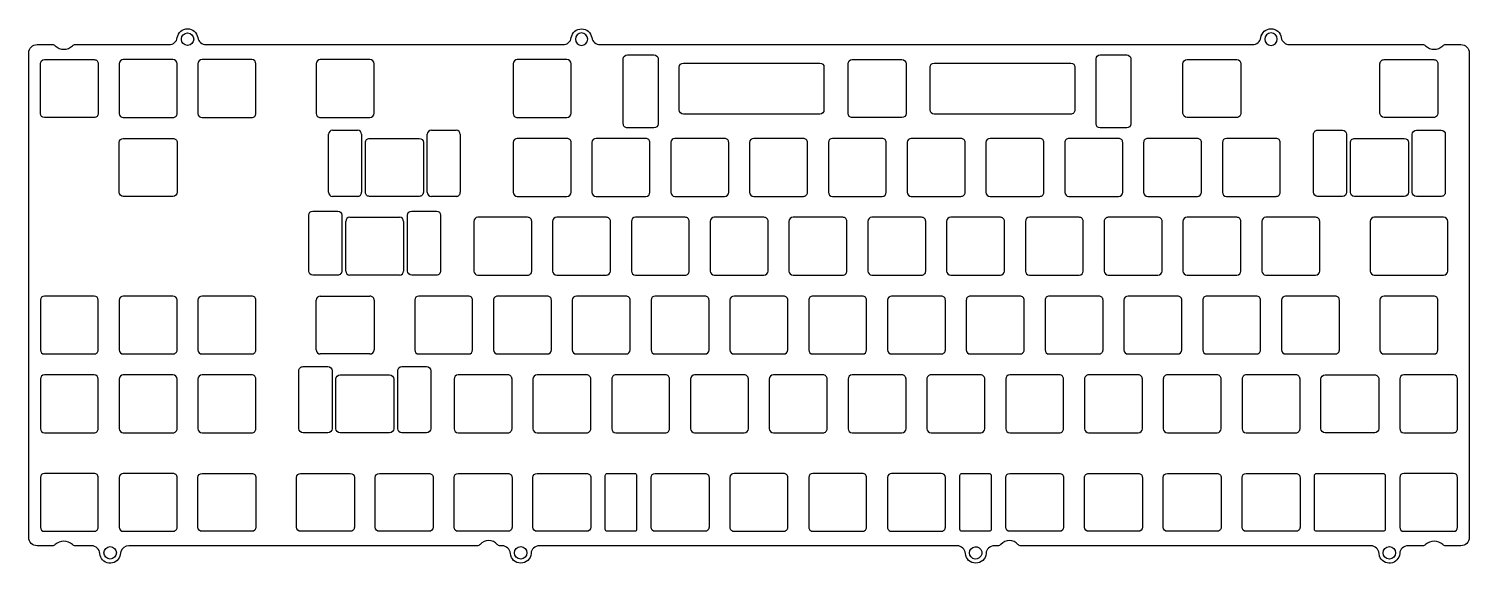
# Model space of a CAD drawing. Header units: millimetres. Extents: x -174 to 174, y -65 to 64.
import ezdxf

# ---------------------------------------------------------------- set-up
doc = ezdxf.new("R2010")
doc.units = ezdxf.units.MM
doc.layers.get('0').update_dxf_attribs({"linetype": 'CONTINUOUS'})

msp = doc.modelspace()

# ---------------------------------------------------------------- linework, layer by layer
for p, q in [((-101.675538658588, 37.9458396125577), (-101.675538658588, 38.9458640275576)), ((-100.675538658588, 39.9458640275576), (-94.67553865858902, 39.9458640275574)), ((-93.675538658589, 38.9458640275576), (-93.675538658589, 37.9536141634481)), ((-77.7995620955891, 37.94583608566731), (-77.7995620955891, 38.945864026557)), ((-76.7995620955891, 39.9458640265568), (-70.7995620955891, 39.9458640265568)), ((-69.7995620955891, 38.945864026557), (-69.7995620955891, 37.9458396125577)), ((-101.675559532691, 24.945874164217905), (-101.67555953269101, 37.9458396125577)), ((-93.675538658589, 37.9536141634481), (-93.6755085926371, 37.94586827286571)), ((-93.6755085926371, 37.94586827286571), (-93.6755233374871, 24.945866224643304)), ((-77.79957684042336, 24.9458482178421), (-77.7995620955891, 37.94583608566731)), ((-69.7996083605881, 37.9458396125577), (-69.7996083605881, 24.9458402783435)), ((-94.67552447170601, 23.94586735886284), (-100.67556066691, 23.945874164219)), ((-70.799609494807, 23.945840278344143), (-76.799577974643, 23.9458470836232)), ((-97.500047325588, 5.895870130557479), (-97.500047325588, 17.8958701307624)), ((-96.500047325588, 18.8958701305573), (-84.500059532691, 18.89587013055735)), ((-83.50005953269095, 17.8958701305573), (-83.50005953269101, 5.895870130557479)), ((-84.500059532691, 4.895870130557481), (-96.5000595326911, 4.895870119692894)), ((-104.64381563558801, -13.154148244182203), (-104.64381563558801, -1.1541298694428366)), ((-103.64380953269098, -0.1541482014424386), (-91.6438156357811, -0.1541482014424386)), ((-90.643815635588, -1.1541482014423297), (-90.643815635588, -13.1541482014421)), ((-91.6438155924471, -14.154148201442098), (-103.643815635691, -14.154148201443002))]:
    msp.add_line(p, q)
for points in [[(64.99411792527711, -60.167062599164055, 0.44529924706151663), (60.88483447328005, -60.167062599164616, -0.21921662530141217), (60.1249002656019, -60.517062599164106), (59.283679748086506, -60.51706259916348, 0.39480540595950003), (57.28812863877273, -62.383728439312314, -0.9354146339971691), (52.29925229599914, -62.3837284393133, 0.39480540595966795), (50.30370118668512, -60.517062599164106), (-50.715527748556106, -60.51706259916354, 0.39480560721607966), (-52.71107695052282, -62.383728439313245, -0.9354144551832972), (-57.699954246969185, -62.38372843931331, 0.3948057450064448), (-59.6955044026091, -60.517062599164106), (-60.12490026560211, -60.51706259916433, -0.21921662530138214), (-60.88483447328032, -60.16706259916478, 0.4452992470615677), (-64.99411792527711, -60.16706259916479, -0.21921662530132513), (-65.754052132955, -60.517062599164106), (-149.965527748557, -60.517062599164156, 0.32402560288710097), (-151.86562941023902, -61.8928741760076), (-152.08038732955035, -62.9972967452822, -0.8242773727217494), (-156.94995424696987, -62.38372843931336, 0.3948057450061497), (-158.945504402609, -60.517062599164106), (-162.852389588664, -60.5170625991645, -0.19462058113132047), (-163.54771380932814, -60.235758799347764, 0.40456493741606736), (-167.71965913331385, -60.235758799347884, -0.19462058113131842), (-168.414983353978, -60.51706259916461), (-172.118516304465, -60.517062599164326, -0.4142135623730937), (-174.11851630446503, -58.517062599164305), (-174.11851630446472, 58.632937973040306, -0.41421356237309503), (-172.118516304465, 60.63293797304), (-168.414854533012, 60.632937973040306, -0.19460895442200285), (-167.71956251758925, 60.35166532975444, 0.4045388657524529), (-163.54781042505206, 60.35166532975475, -0.19460895442183898), (-162.85251840963, 60.6329379730401), (-140.190691634438, 60.6329379730409, 0.36959409597262877), (-138.21457755828914, 62.32476081936742, -0.856136225507879), (-133.2742923679169, 62.32476081936742, 0.36959409597262866), (-131.298178291768, 60.63293797304), (-44.9393856977461, 60.6329379730409, 0.36936739822491693), (-42.96351813558427, 62.323184237314095, -0.8554451202306816), (-38.02384923017995, 62.32318423731424, 0.369367398224937), (-36.0479816680181, 60.63293797304101), (121.746921487033, 60.632937973041905, 0.3698561183233231), (123.7233188773928, 62.32658302305268, -0.8569354818377769), (128.66431235328915, 62.32658302305283, 0.36985611832332316), (130.640709743648, 60.63293797304101), (162.852518409629, 60.63293797304111, -0.19460895442204248), (163.5478104250522, 60.35166532975499, 0.4045388657525378), (167.71956251758982, 60.351665329755015, -0.1946089544220313), (168.414854533013, 60.63293797304111), (172.093690467385, 60.63293797304134, -0.41421356237309503), (174.09369046738502, 58.63293797304131), (174.0936904673868, -58.5170625991633, -0.41421356237309503), (172.093690467386, -60.517062599164106), (168.41498335397694, -60.5170625991635, -0.1946205811312835), (167.71965913331292, -60.235758799346854, 0.4045649374158087), (163.54771380932948, -60.23575879934729, -0.19462058113129074), (162.852389588665, -60.517062599164106), (159.28367974808702, -60.51706259916351, 0.3948054059595906), (157.288128638773, -62.38372843931238, -0.8242779154818285), (152.418562675027, -62.997296745281304), (152.29925229599934, -62.38372843931228, 0.3948054059595802), (150.303701186685, -60.517062599164106), (65.7540521329557, -60.51706259916407, -0.21921662530160102)], [(-137.243809532563, 61.8962277107422), (-137.24380953256298, 61.98285104381131, -69.25096191040583)], [(-38.99386121957771, 61.959069731479836, 129.98813425397265), (-38.99386121957769, 61.91291440383364)], [(127.69363878042327, 61.966671345520936, 130.24582617644552), (127.69363878042329, 61.9206073256111)], [(-158.318809532588, 42.9958701305571), (-170.31880953269103, 42.99587013055679, -0.41421356234292905), (-171.31880953258803, 43.9958701305568), (-171.318809532588, 55.99587013076281, -0.4142135623130492), (-170.31880953258803, 56.9958701305578), (-158.318809532588, 56.9958701305578, -0.41421356237309503), (-157.31880953258803, 55.995870130557805), (-157.31880953258832, 43.9958701305568, -0.41421356237309503)], [(-152.268809532588, 43.9958701305568, 0.41421356234292384), (-151.26880953269102, 42.99587013055681), (-139.268809532588, 42.99587013055681, 0.41421356237309503), (-138.26880953258802, 43.9958701305568), (-138.26880953258802, 55.995870130557805, 0.41421356237309503), (-139.268809532588, 56.995870130557606), (-151.268809532588, 56.9958701305578, 0.4142135623130492), (-152.268809532588, 55.99587013076281)], [(-133.218809532588, 43.9958701305568, 0.41421356234292905), (-132.218809532691, 42.99587013055681), (-120.21880953258801, 42.99587013055681, 0.41421356237309503), (-119.218809532588, 43.9958701305568), (-119.21880953258801, 55.995870130557805, 0.41421356237309503), (-120.21880953258801, 56.995870130557606), (-132.218809532588, 56.9958701305578, 0.4142135623130492), (-133.218809532588, 55.99587013076281)], [(-104.643809532691, 43.9958701305568, 0.35799089818974356), (-103.83825582663405, 43.014956964791445), (-91.6438760528611, 43.014967315557094, 0.4142134379734449), (-90.64387647758912, 44.014967315557), (-90.64387647758824, 56.0074410126595, 0.41082850048450176), (-91.6438095326911, 56.995870130557606), (-103.643809532691, 56.9958701305568, 0.41421356237309503), (-104.643809532691, 55.99587013055681)], [(-57.01880953269098, 43.9958701305568, 0.357990898189719), (-56.21325582663414, 43.014956964791494), (-44.0188760528611, 43.014967315557094, 0.4142134379734709), (-43.018876477588, 44.014967315557), (-43.01887647758821, 56.0074410126525, 0.4108285004865468), (-44.0188095326911, 56.995870130557606), (-56.01880953269101, 56.9958701305568, 0.41421356237309503), (-57.018809532691, 55.99587013055681)], [(-22.006324791413, 57.16285792346831), (-22.006324791413007, 41.495857923467405, -0.41421356237309503), (-23.006324791413, 40.495857923467405), (-29.406324791413, 40.4958579234674, -0.41421356237309503), (-30.406324791413, 41.495857923467405), (-30.406324791412995, 57.16285792346831, -0.41421356237309503), (-29.406324791413, 58.16285792346831), (-23.006324791413, 58.16285792346831, -0.41421356237309503)], [(-16.881309532691, 44.82920346389071), (-16.881309532691, 55.16253679722411, -0.41421356237309503), (-15.881309532691002, 56.16253679722411), (17.1186904673089, 56.16253679722411, -0.41421356237309503), (18.118690467308905, 55.16253679722411), (18.1186904673089, 44.82920346389071, -0.41421356237309503), (17.1186904673089, 43.82920346389071), (-15.881309532691002, 43.82920346389071, -0.41421356237309503)], [(36.9436904673091, 42.9958701305571), (24.9436904673089, 42.995870130556796, -0.41421356237309503), (23.9436904673089, 43.9958701305568), (23.943690467308905, 55.99587013055681, -0.41421356237309503), (24.9436904673089, 56.9958701305568), (36.9436904673091, 56.9958701305568, -0.41421356237309503), (37.9436904673091, 55.99587013055681), (37.9436904673088, 43.9958701305568, -0.41421356237309503)], [(78.7686904673089, 55.16253679722411), (78.7686904673089, 44.82920346389071, -0.41421356237309503), (77.76869046730891, 43.82920346389071), (44.7686904673089, 43.82920346389071, -0.41421356237309503), (43.7686904673089, 44.82920346389071), (43.7686904673089, 55.16253679722411, -0.41421356237309503), (44.7686904673089, 56.16253679722411), (77.76869046730891, 56.16253679722411, -0.41421356237309503)], [(92.2936752085871, 57.16285792346831), (92.2936752085871, 41.495857923467405, -0.41421356237309503), (91.2936752085871, 40.495857923467405), (84.893675208587, 40.495857923467405, -0.41421356237309503), (83.893675208587, 41.495857923467405), (83.893675208587, 57.16285792346831, -0.41421356237309503), (84.893675208587, 58.16285792346831), (91.2936752085871, 58.16285792346831, -0.41421356237309503)], [(104.906190467309, 44.0033964334171), (104.90619046730902, 55.99587013055681, -0.41421356237309503), (105.906190467309, 56.99587013055678), (117.90619046730902, 56.9958701305568, -0.41421356237309503), (118.90619046730902, 55.99587013055681), (118.90619046730905, 43.9958701305568, -0.3579908983231633), (118.10063676078805, 43.01495696469944), (105.906123521237, 43.01496731555644, -0.41082850013030053)], [(152.531190467309, 44.0033964334091), (152.53119046730905, 55.99587013055681, -0.41421356237309503), (153.531190467309, 56.99587013055677), (165.531190467309, 56.995870130556824, -0.41421356237309503), (166.531190467309, 55.99587013055681), (166.53119046730905, 43.9958701305568, -0.35799089832315834), (165.72563676078803, 43.01495696469944), (153.531123521237, 43.01496731555734, -0.41082850012824973)], [(137.449453712411, 39.9458579015577), (143.449453712411, 39.9458579015579, -0.41421356237309503), (144.449453712411, 38.9458579015579), (144.449453712411, 24.945857923557604, -0.41421356237309503), (143.449453712411, 23.945857923557604), (137.449453712411, 23.945857923557607, -0.4142135623730651), (136.449453712411, 24.9458579235575), (136.4494537124112, 38.94585790155768, -0.4142135623731601)], [(161.325430274411, 39.9458579015577), (167.325430274411, 39.94585790155788, -0.41421356237309503), (168.32543027441096, 38.9458579015579), (168.32543027441102, 24.945857923557604, -0.41421356237309503), (167.325430274411, 23.945857923557604), (161.325430274411, 23.94585792355759, -0.41421356237309503), (160.32543027441096, 24.945857923557604), (160.3254302744112, 38.9458579015579, -0.41421356237309503)], [(-139.268809532588, 23.9458701305578), (-151.26880953269102, 23.945870130557605, -0.41421356234292384), (-152.268809532588, 24.9458701305576), (-152.268809532588, 36.9458701307626, -0.41421356231302314), (-151.268809532588, 37.94587013055751), (-139.268809532588, 37.9458701305575, -0.41421356237309503), (-138.26880953258802, 36.94587013055751), (-138.2688095325882, 24.9458701305576, -0.41421356237309503)], [(-91.7375345038061, 37.945864026528), (-79.73753450383012, 37.94584033236645, -0.41421331625643965), (-78.73753647834475, 36.9458391981493), (-78.73755008896174, 24.945849281709105, -0.4142135623734176), (-79.737551223181, 23.945850415928547), (-91.737551223168, 23.945864026557942, -0.4142135623730989), (-92.73755008894847, 24.9458651607762), (-92.73753647831919, 36.9458651607491, -0.4142138084898518)], [(-44.018824791411, 23.945864027066573, 0.41421356237309503), (-43.018824791410964, 24.945864027066605), (-43.01882479140929, 36.9458640051661, 0.4142135687875728), (-44.018824791410005, 37.9458640270673), (-56.018824791410005, 37.94586402706719, 0.41421356237309503), (-57.01882479141, 36.9458640270675), (-57.018824791411795, 24.9458640052103, 0.414213555971532), (-56.018824791411, 23.945864027065703)], [(-24.968806480911, 23.945864027065614, 0.41421356237309503), (-23.968806480911013, 24.9458640270656), (-23.968806480909283, 36.9458640051661, 0.41421356878728016), (-24.968806480910004, 37.9458640270663), (-36.9688064809101, 37.945864027066165, 0.41421356237309503), (-37.968806480910104, 36.9458640270665), (-37.96880648091161, 24.9458640051663, 0.41421355595893855), (-36.9688064809111, 23.945864027065703)], [(-18.918818687911, 24.9458640052103, 0.41421355597182596), (-17.918818687911, 23.9458640270656), (-5.91881868791103, 23.94586402706526, 0.41421356237309503), (-4.91881868791208, 24.9458640270646), (-4.9188186879098605, 36.9458640051651, 0.41421356878728277), (-5.91881868791003, 37.9458640270653), (-17.91881868791, 37.945864027065504, 0.41421356237309503), (-18.91881868791, 36.9458640270655)], [(13.1311996225889, 23.945864027064268, 0.41421356237309503), (14.131199622588237, 24.945864027063603), (14.131199622590412, 36.9458640051641, 0.4142135687875754), (13.131199622589902, 37.9458640270643), (1.13119962258995, 37.94586402706459, 0.41421356237309503), (0.13119962258995, 36.9458640270645), (0.1311996225890602, 24.9458640052093, 0.41421355597182585), (1.1311996225889498, 23.9458640270648)], [(19.181187415588724, 24.945864005207305, 0.4142135559715333), (20.181187415589005, 23.945864027063323), (32.1811874155891, 23.9458640270636, 0.4142135623728024), (33.18118741558911, 24.945864027062605), (33.18118741558981, 36.9458640052082, 0.4142135687743355), (32.1811874155897, 37.9458640270634), (20.18118741559, 37.9458640270635, 0.41421356237309503), (19.18118741559, 36.9458640270635)], [(38.23117520858808, 24.9458640052063, 0.4142135559715034), (39.2311752085891, 23.945864027061482), (51.23117520858911, 23.945864027063777, 0.4142135623731236), (52.2311752085879, 24.945864027062605), (52.2311752085895, 36.9458640052072, 0.41421356877436416), (51.231175208589605, 37.9458640270623), (39.2311752085897, 37.9458640270635, 0.41421356237309503), (38.23117520858871, 36.9458640270625)], [(58.281193519089705, 37.945864027062505, 0.41421356237280366), (57.2811935190887, 36.9458640270625), (57.28119351908815, 24.9458640051623, 0.4142135559588787), (58.281193519089, 23.945864027060605), (70.281193519089, 23.945864027062676, 0.41421356237315227), (71.281193519088, 24.9458640270616), (71.28119351908991, 36.9458640051611, 0.4142135687875429), (70.28119351908981, 37.9458640270613)], [(76.33118131208877, 24.9458640052043, 0.414213555971532), (77.3311813120891, 23.945864027060274), (89.33118131208911, 23.94586402706063, 0.41421356237309503), (90.3311813120891, 24.945864027060605), (90.33118131209072, 36.9458640051601, 0.4142135687875182), (89.3311813120898, 37.9458640270613), (77.3311813120897, 37.94586402706119, 0.4142135623731236), (76.33118131209, 36.9458640270615)], [(96.38119962258982, 37.94586402706058, 0.41421356237309503), (95.38119962258975, 36.9458640270605), (95.3811996225892, 24.945864005205305, 0.41421355597182596), (96.3811996225892, 23.945864027060605), (108.38119962258901, 23.945864027059866, 0.41421356237309503), (109.38119962258901, 24.9458640270596), (109.38119962259111, 36.9458640052052, 0.4142135687740702), (108.38119962259, 37.9458640270604)], [(114.4311874155885, 24.9458640051593, 0.4142135559586459), (115.431187415589, 23.945864027059113), (127.43118741558901, 23.945864027058743, 0.41421356237309503), (128.431187415589, 24.945864027058704), (128.43118741559022, 36.9458640051591, 0.41421356878728016), (127.43118741559002, 37.9458640270594), (115.43118741559, 37.94586402705918, 0.41421356237309503), (114.43118741559002, 36.9458640270595)], [(146.38742729846, 37.9458570183019), (158.387427298459, 37.94585267081243, -0.41421345626081923), (159.387426936169, 36.9458526708125), (159.387426936169, 24.945857923557604, -0.41421356237309503), (158.387426936169, 23.945857923557604), (146.38742693617, 23.945857923557607, -0.41421356237309503), (145.38742693617, 24.945857923557604), (145.38742693616985, 36.9458570183018, -0.41421366848538915)], [(-98.43805953269111, 19.3958701305565), (-98.43805953269111, 5.895870130557482, -0.41421356237309537), (-99.43805953269111, 4.895870130557481), (-105.43803560658802, 4.895870130557483, -0.41421356237309503), (-106.43803560658802, 5.89587013055748), (-106.43803560658802, 19.3958701305565, -0.4142135623730957), (-105.43803560658802, 20.3958701305565), (-99.43805953269111, 20.3958701305565, -0.41421356237309503)], [(-81.5620595326911, 20.395870130557505), (-75.56205953269111, 20.3958701305565, -0.41421356237309503), (-74.56205953269111, 19.3958701305565), (-74.56205953269111, 5.895870130557482, -0.41421356237309537), (-75.56205953269111, 4.895870130557481), (-81.5620595326911, 4.89587013055743, -0.41421356237309503), (-82.56205953269115, 5.89587013055748), (-82.5620595326921, 19.3958701305565, -0.4142135623730957)], [(-66.54381868791239, 5.89587621216725, 0.41421355595865755), (-65.5438186879121, 4.89587623406721), (-53.54381868791211, 4.895876234066779, 0.4142135623730947), (-52.5438186879121, 5.895876234066508), (-52.543818687911006, 17.895876212167, 0.41421356878728083), (-53.543818687911006, 18.8958762340673), (-65.543818687911, 18.89587623406787, 0.41421356237309503), (-66.5438186879121, 17.8958762340674)], [(-33.49380037741127, 17.895876212209, 0.4142135687749794), (-34.493800377411, 18.89587623406613), (-46.493800377411, 18.895876234066822, 0.41421356237309503), (-47.49380037741211, 17.8958762340664), (-47.4938003774124, 5.89587621220911, 0.414213555971211), (-46.4938003774121, 4.895876234065621), (-34.493800377412, 4.8958762340661135, 0.41421356237309537), (-33.493800377412, 5.895876234065511)], [(-14.443812584410491, 17.895876212165, 0.41421356878757415), (-15.443812584411, 18.895876234065913), (-27.4438125844111, 18.895876234065422, 0.41421356237309503), (-28.443812584411102, 17.8958762340654), (-28.443812584411994, 5.8958762122101, 0.41421355597179343), (-27.443812584412104, 4.895876234065621), (-15.443812584412003, 4.895876234065231, 0.41421356237309537), (-14.443812584411003, 5.895876234065511)], [(3.60617520858797, 4.8958762340647635, 0.41421356237309503), (4.606175208587718, 5.895876234064512), (4.606175208588647, 17.895876212164, 0.41421356878757365), (3.6061752085889696, 18.895876234064303), (-8.39382479141104, 18.895876234064144, 0.41421356237309437), (-9.39382479141104, 17.895876234064403), (-9.393824791412321, 5.89587621220811, 0.4142135559715034), (-8.39382479141204, 4.8958762340646205)], [(9.6561935190879, 5.895876212207111, 0.41421355597150367), (10.6561935190879, 4.895876234063511), (22.6561935190879, 4.895876234063627, 0.41421356237309503), (23.656193519087903, 5.895876234063511), (23.656193519088667, 17.895876212163, 0.41421356878757415), (22.6561935190889, 18.8958762340633), (10.656193519088902, 18.895876234064144, 0.41421356237309437), (9.65619351908895, 17.895876234064403)], [(29.706181312089, 18.895876234063692, 0.41421356237309503), (28.706181312088713, 17.8958762340634), (28.706181312088187, 5.89587621216325, 0.4142135559586573), (29.7061813120879, 4.895876234063621), (41.706181312088106, 4.895876234062771, 0.4142135623731526), (42.70618131208791, 5.895876234062511), (42.706181312088496, 17.895876212163, 0.4142135687872522), (41.7061813120889, 18.8958762340623)], [(47.75619962258844, 5.89587621216225, 0.4142135559586573), (48.756199622588206, 4.895876234062745), (60.7561996225882, 4.895876234061617, 0.41421356237309503), (61.756199622588106, 5.89587623406151), (61.756199622588674, 17.895876212162, 0.41421356878728016), (60.75619962258891, 18.8958762340613), (48.75619962258891, 18.89587623406269, 0.41421356237309503), (47.756199622588504, 17.8958762340624)], [(66.8061874155883, 5.89587621220411, 0.4142135559712107), (67.8061874155883, 4.895876234061511), (79.8061874155882, 4.89587623406024, 0.41421356237309503), (80.8061874155886, 5.89587623406052), (80.8061874155888, 17.895876212206005, 0.41421356877439275), (79.8061874155888, 18.8958762340613), (67.8061874155889, 18.8958762340614, 0.41421356237309503), (66.8061874155888, 17.8958762340614)], [(85.85617520858864, 5.89587621216026, 0.4142135559586003), (86.8561752085882, 4.895876234060764), (98.8561752085883, 4.895876234059786, 0.4142135623730947), (99.85617520858801, 5.895876234059518), (99.8561752085889, 17.89587621216, 0.4142135687875728), (98.8561752085889, 18.8958762340603), (86.856175208589, 18.895876234060133, 0.41421356237312623), (85.8561752085892, 17.8958762340604)], [(118.906178260289, 17.895876212204, 0.4142135687743934), (117.906178260289, 18.895876234059404), (105.90617826028901, 18.895876234059138, 0.41421356237309503), (104.90617826028901, 17.8958762340594), (104.90617826028802, 5.89587621216026, 0.41421355595895054), (105.90617826028802, 4.895876234059631), (117.906178260288, 4.89587623405925, 0.4142135623730947), (118.90617826028901, 5.895876234059518)], [(136.956181312088, 4.895876234058241, 0.41421356237309503), (137.9561813120883, 5.895876234058521), (137.956181312089, 17.895876212158, 0.4142135687875728), (136.956181312089, 18.8958762340583), (124.956181312089, 18.895876234059145, 0.41421356237309503), (123.956181312089, 17.8958762340594), (123.956181312088, 5.8958762122021104, 0.4142135559715008), (124.956181312088, 4.895876234058631)], [(151.149940467411, 18.8958701305573, 0.41421356231302187), (150.149940467411, 17.8958701307624), (150.149940467411, 5.89587013055748, 0.41421356234321516), (151.149940467309, 4.895870130557481), (167.912440467411, 4.895870130557481, 0.4142135623730947), (168.912440467411, 5.895870130557479), (168.912440467411, 17.8958701305573, 0.41421356237309503), (167.912440467411, 18.8958701305573)], [(-170.31880953258803, -0.15412986944284945, 0.41421356231303735), (-171.31880953258803, -1.1541298692377988), (-171.31880953258803, -13.154129869442801, 0.41421356234292905), (-170.31880953269103, -14.154129869442702), (-158.318809532588, -14.154129869442801, 0.41421356237309503), (-157.31880953258803, -13.154129869442801), (-157.31880953258803, -1.1541298694428495, 0.41421356237309503), (-158.318809532588, -0.15412986944307563)], [(-151.268809532588, -0.15412986944284945, 0.41421356231303735), (-152.268809532588, -1.1541298692377988), (-152.268809532588, -13.154129869442801, 0.41421356234292384), (-151.26880953269102, -14.154129869442702), (-139.268809532588, -14.154129869442801, 0.41421356237309503), (-138.26880953258802, -13.154129869442801), (-138.26880953258802, -1.1541298694428495, 0.41421356237309503), (-139.268809532588, -0.15412986944307563)], [(-132.218809532588, -0.15412986944284945, 0.41421356231303735), (-133.218809532588, -1.1541298692377988), (-133.218809532588, -13.154129869442801, 0.41421356234292905), (-132.218809532691, -14.154129869442702), (-120.21880953258801, -14.154129869442801, 0.41421356237309503), (-119.218809532588, -13.154129869442801), (-119.21880953258801, -1.1541298694428495, 0.41421356237309503), (-120.21880953258801, -0.15412986944307563)], [(-80.83132479141301, -13.154142098332303, 0.4142135559879345), (-79.8313247914131, -14.154142076531908), (-67.831324791413, -14.154142076532743, 0.41421356237309503), (-66.831324791413, -13.154142076533002), (-66.83132479141189, -1.1541420983874897, 0.41421356877436427), (-67.831324791412, -0.15414207653219264), (-79.8313247914121, -0.1541420765327245, 0.414213562373095), (-80.83132479141211, -1.1541420765321897)], [(-48.78130648091311, -14.154142076533223, 0.41421356237309503), (-47.78130648091289, -13.154142076533004), (-47.78130648091213, -1.1541420983333095, 0.41421356875820237), (-48.78130648091211, -0.15414207653319165), (-60.78130648091211, -0.15414207653372453, 0.4142135623730947), (-61.78130648091211, -1.154142076533189), (-61.781306480913436, -13.154142098388402, 0.41421355597179665), (-60.7813064809131, -14.154142076532901)], [(-42.73131868791262, -13.154142098388402, 0.4142135559720893), (-41.7313186879131, -14.154142076533518), (-29.7313186879131, -14.154142076533722, 0.41421356237309503), (-28.7313186879131, -13.154142076534), (-28.7313186879121, -1.1541420983894897, 0.41421356877436416), (-29.7313186879121, -0.15414207653419162), (-41.7313186879121, -0.15414207653475967, 0.41421356237280177), (-42.7313186879121, -1.154142076533189)], [(-23.6813003774131, -13.1541420983893, 0.41421355597211923), (-22.6813003774131, -14.154142076535003), (-10.681300377413102, -14.15414207653469, 0.41421356237309503), (-9.681300377413052, -13.154142076535003), (-9.68130037741207, -1.1541420983353095, 0.41421356875820237), (-10.6813003774121, -0.1541420765351906), (-22.6813003774121, -0.15414207653394962, 0.4142135623730951), (-23.6813003774121, -1.1541420765341903)], [(-4.63131258441296, -13.154142098390302, 0.4142135559721186), (-3.6313125844130703, -14.15414207653589), (8.36868741558695, -14.154142076536242, 0.41421356237309503), (9.36868741558795, -13.154142076536), (9.36868741558818, -1.1541420983914896, 0.4142135687743642), (8.36868741558795, -0.1541420765361896), (-3.63131258441207, -0.15414207653520154, 0.4142135623730949), (-4.63131258441207, -1.1541420765351895)], [(28.418675208587167, -1.1541420983934798, 0.4142135687746542), (27.4186752085879, -0.1541420765379216), (15.4186752085879, -0.15414207653521972, 0.4142135623730953), (14.4186752085869, -1.154142076536191), (14.418675208585912, -13.1541420983913, 0.41421355597182596), (15.418675208586901, -14.1541420765369), (27.418675208586905, -14.154142076536216, 0.41421356237309503), (28.4186752085869, -13.154142076537001)], [(34.468693519088006, -0.15414207653615952, 0.41421356237309503), (33.46869351908697, -1.1541420765371901), (33.46869351908653, -13.1541420983373, 0.4142135559879352), (34.4686935190874, -14.154142076537902), (46.4686935190873, -14.154142076537688, 0.4142135623731236), (47.4686935190872, -13.154142076538001), (47.46869351908718, -1.1541420983944797, 0.414213568774623), (46.468693519088006, -0.15414207653818765)], [(52.518681312087736, -13.154142098393303, 0.41421355597179665), (53.5186813120874, -14.154142076537767), (65.5186813120874, -14.154142076537699, 0.4142135623731236), (66.5186813120871, -13.154142076538001), (66.51868131208754, -1.1541420983934798, 0.41421356877433274), (65.518681312088, -0.15414207653918763), (53.518681312088, -0.15414207653795947, 0.41421356237312346), (52.51868131208781, -1.1541420765381893)], [(72.5686996225881, -0.15414207653815973, 0.4142135623731549), (71.56869962258688, -1.1541420765391908), (71.56869962258764, -13.1541420983383, 0.41421355598822784), (72.5686996225874, -14.1541420765389), (84.56869962258742, -14.154142076538697, 0.41421356237309503), (85.5686996225871, -13.154142076539), (85.56869962258762, -1.1541420983944797, 0.4142135687743613), (84.568699622588, -0.1541420765401866)], [(104.61868741558823, -1.1541420983954795, 0.4142135687743613), (103.61868741558801, -0.15414207653997955), (91.618687415588, -0.1541420765394827, 0.4142135623730952), (90.61868741558831, -1.1541420765391908), (90.6186874155874, -13.1541420983943, 0.41421355597211923), (91.6186874155874, -14.154142076539902), (103.61868741558702, -14.154142076540221, 0.41421356237309503), (104.61868741558801, -13.154142076540001)], [(110.668675208588, -0.15414207653993942, 0.41421356237309503), (109.66867520858776, -1.15414207654019), (109.66867520858725, -13.1541420983403, 0.4142135559879352), (110.668675208587, -14.154142076539902), (122.66867520858702, -14.1541420765407, 0.41421356237309503), (123.66867520858702, -13.154142076541), (123.66867520858773, -1.1541420983974795, 0.41421356877465415), (122.66867520858801, -0.1541420765411856)], [(128.71869351908734, -13.1541420983963, 0.41421355597182596), (129.71869351908703, -14.154142076540683), (141.718693519087, -14.154142076541696, 0.4142135623733864), (142.718693519087, -13.154142076542001), (142.7186935190876, -1.1541420983414195, 0.4142135687579417), (141.718693519088, -0.15414207654218465), (129.718693519088, -0.15414207654109974, 0.41421356237309476), (128.718693519088, -1.1541420765411892)], [(153.531190467411, -0.15412986944284945, 0.41421356231303735), (152.531190467411, -1.1541298692377988), (152.531190467411, -13.154129869442801, 0.4142135623432204), (153.531190467309, -14.154129869442702), (165.531190467411, -14.154129869442801, 0.41421356237309503), (166.531190467411, -13.154129869442801), (166.531190467411, -1.1541298694428495, 0.41421356237309503), (165.531190467411, -0.15412986944307563)], [(-100.81929170958801, -18.2041359734427), (-100.81929170958801, -32.2041359734423, -0.41421356237309503), (-101.81929170958801, -33.2041359734423), (-107.81929170958801, -33.20413597344229, -0.41421356237309503), (-108.819291709588, -32.2041359734423), (-108.819291709588, -18.2041359734427, -0.41421356237309503), (-107.81929170958801, -17.2041359734427), (-101.81929170958801, -17.204135973442703, -0.41421356237309503)], [(-84.9433151475891, -19.1963852695553), (-84.9433151475881, -18.2041359734427, -0.41421356237309503), (-83.9433151475881, -17.2041359734427), (-77.943315147588, -17.204135973442703, -0.41421356237309503), (-76.943315147588, -18.2041359734427), (-76.943315147588, -32.2041359734423, -0.41421356237309503), (-77.943315147588, -33.2041359734423), (-83.94334523158801, -33.20413597344229, -0.41421356237309503), (-84.943345231588, -32.2041359734423), (-84.943345231588, -19.2041359734427)], [(-170.31880953258803, -19.2041298694431, 0.4142135623127292), (-171.31880953258803, -20.204129869237), (-171.31880953258803, -32.204129869443, 0.41421356234292905), (-170.31880953269103, -33.2041298694429), (-158.318809532588, -33.204129869443, 0.41421356237309503), (-157.31880953258803, -32.204129869443), (-157.31880953258803, -20.2041298694431, 0.41421356237309503), (-158.318809532588, -19.2041298694423)], [(-151.268809532588, -19.2041298694431, 0.4142135623127292), (-152.268809532588, -20.204129869237), (-152.268809532588, -32.204129869443, 0.41421356234292384), (-151.26880953269102, -33.2041298694429), (-139.268809532588, -33.204129869443, 0.41421356237309503), (-138.26880953258802, -32.204129869443), (-138.26880953258802, -20.2041298694431, 0.41421356237309503), (-139.268809532588, -19.2041298694423)], [(-132.218809532588, -19.2041298694431, 0.4142135623127292), (-133.218809532588, -20.204129869237), (-133.218809532588, -32.204129869443, 0.41421356234292905), (-132.218809532691, -33.2041298694429), (-120.21880953258801, -33.204129869443, 0.41421356237309503), (-119.218809532588, -32.204129869443), (-119.21880953258801, -20.2041298694431, 0.41421356237309503), (-120.21880953258801, -19.2041298694423)], [(-85.8813184705881, -20.204135973442604), (-85.88131847058811, -32.2041359734423, -0.41421356237309503), (-86.88131847058811, -33.2041359734423), (-98.8813184705881, -33.20413597344229, -0.41421356237309503), (-99.8813184705881, -32.2041359734423), (-99.8813184705881, -20.204135973442604, -0.41421356237309503), (-98.8813184705881, -19.204135973442604), (-86.88131847058811, -19.20413597344259, -0.41421356237309503)], [(-57.30630037741292, -20.2041298912884, 0.4142135687743355), (-58.30630037741311, -19.204129869433007), (-70.3063003774131, -19.204129869431743, 0.41421356237309503), (-71.306300377413, -20.204129869432204), (-71.3063003774141, -32.2041298912892, 0.4142135559715619), (-70.3063003774131, -33.2041298694339), (-58.306300377414004, -33.20412986943292, 0.41421356237335777), (-57.306300377414, -32.204129869433004)], [(-51.2563125844131, -19.204129869432936, 0.41421356237309503), (-52.256312584413365, -20.2041298694332), (-52.2563125844141, -32.2041298913333, 0.41421355595864456), (-51.2563125844141, -33.2041298694339), (-39.2563125844141, -33.20412986943475, 0.4142135623733864), (-38.25631258441311, -32.204129869434), (-38.2563125844123, -20.204129891289405, 0.4142135687743355), (-39.2563125844131, -19.2041298694333)], [(-33.20632479141315, -32.2041298912912, 0.4142135559712679), (-32.2063247914131, -33.20412986943405), (-20.206324791413, -33.204129869435604, 0.41421356237309503), (-19.206324791413, -32.204129869435), (-19.20632479141228, -20.204129891334503, 0.4142135687872516), (-20.206324791413, -19.2041298694343), (-32.2063247914131, -19.204129869434173, 0.41421356237309503), (-33.2063247914131, -20.2041298694342)], [(-0.15630648091232033, -20.2041298913355, 0.4142135687875443), (-1.1563064809130608, -19.20412986943446), (-13.1563064809131, -19.204129869435448, 0.41421356237309503), (-14.156306480913102, -20.2041298694352), (-14.156306480913099, -32.2041298912912, 0.4142135559712686), (-13.156306480914102, -33.2041298694349), (-1.1563064809130603, -33.204129869435675, 0.4142135623728024), (-0.15630648091305402, -32.204129869436)], [(17.8936813120869, -33.204129869436386, 0.41421356237309503), (18.893681312086294, -32.204129869437), (18.893681312087093, -20.2041298913365, 0.41421356878757415), (17.8936813120869, -19.2041298694363), (5.893681312086921, -19.20412986943591, 0.41421356237309503), (4.89368131208692, -20.2041298694361), (4.8936813120872085, -32.2041298912912, 0.41421355597156123), (5.893681312085919, -33.2041298694359)], [(36.94369962258661, -33.204129869436755, 0.41421356237309503), (37.94369962258636, -32.204129869437), (37.94369962258721, -20.204129891292403, 0.4142135687743056), (36.943699622587104, -19.204129869437303), (24.943699622587, -19.20412986943701, 0.41421356237309503), (23.943699622587, -20.2041298694372), (23.943699622587, -32.2041298912912, 0.41421355597214593), (24.943699622587, -33.2041298694369)], [(55.9936874155866, -33.204129869438134, 0.41421356237309503), (56.99368741558673, -32.204129869438), (56.99368741558728, -20.204129891338503, 0.41421356878757415), (55.9936874155871, -19.2041298694383), (43.9936874155872, -19.204129869437757, 0.41421356237312623), (42.9936874155877, -20.2041298694372), (42.99368741558662, -32.2041298912942, 0.41421355597150467), (43.9936874155864, -33.2041298694379)], [(62.04367520858661, -32.2041298912952, 0.4142135559715619), (63.043675208586606, -33.204129869438994), (75.0436752085865, -33.204129869438745, 0.41421356237312623), (76.0436752085864, -32.204129869439), (76.04367520858769, -20.204129891338503, 0.4142135687872815), (75.0436752085871, -19.2041298694383), (63.0436752085872, -19.204129869438354, 0.41421356237309503), (62.04367520858731, -20.204129869438102)], [(95.0936935190876, -20.2041298913395, 0.41421356878722426), (94.0936935190873, -19.204129869439612), (82.0936935190872, -19.20412986943889, 0.41421356237309503), (81.093693519087, -20.2041298694391), (81.09369351908555, -32.2041298912962, 0.4142135559712705), (82.0936935190865, -33.20412986943991), (94.0936935190866, -33.2041298694397, 0.41421356237309503), (95.0936935190863, -32.20412986944)], [(101.143681312087, -19.204129869440347, 0.41421356237309503), (100.14368131208725, -20.2041298694401), (100.143681312087, -32.2041298913404, 0.41421355595861725), (101.143681312087, -33.20412986943991), (113.14368131208701, -33.20412986944147, 0.41421356237309503), (114.14368131208701, -32.204129869441), (114.14368131208786, -20.2041298912954, 0.41421356877436416), (113.14368131208701, -19.2041298694403)], [(119.193699622587, -32.2041298912973, 0.414213555971532), (120.193699622587, -33.204129869441), (132.193699622587, -33.204129869442475, 0.41421356237309503), (133.193699622587, -32.204129869442), (133.19369962258784, -20.204129891296404, 0.41421356877436416), (132.193699622587, -19.2041298694403), (120.193699622587, -19.204129869441353, 0.41421356237309503), (119.193699622587, -20.204129869441104)], [(151.243687415587, -33.2041298694419), (139.24368741558703, -33.204129869442, -0.41421355595890863), (138.24368741558703, -32.2041298913414), (138.24368741558726, -20.2041298694421, -0.41421356237309503), (139.24368741558703, -19.20412986944234), (151.243687415587, -19.20412986944189, -0.41421356877436416), (152.24368741558723, -20.2041298912974), (152.24368741558692, -32.204129869442, -0.41421356237309503)], [(158.293690467411, -19.1850265804427, 0.41421356231299455), (157.293690467411, -20.185026580237505), (157.293690467411, -32.1850265804425, 0.4142135623432204), (158.293690467309, -33.1850265804424), (170.293690467411, -33.18502658044251, 0.41421356237309503), (171.293690467411, -32.1850265804425), (171.29369046741104, -20.1850265804427, 0.41421356237309503), (170.293690467411, -19.1850265804427)], [(-170.31880953258803, -43.01662986944291, 0.41421356231302314), (-171.31880953258803, -44.01662986923781), (-171.31880953258803, -56.0166298694428, 0.41421356234292905), (-170.31880953269103, -57.01662986944271), (-158.318809532588, -57.016629869442795, 0.41421356237309503), (-157.31880953258803, -56.0166298694428), (-157.31880953258803, -44.01662986944291, 0.41421356237309503), (-158.318809532588, -43.016629869443)], [(-151.268809532588, -43.01662986944291, 0.41421356231302314), (-152.268809532588, -44.01662986923781), (-152.268809532588, -56.0166298694428, 0.41421356234292384), (-151.26880953269102, -57.01662986944271), (-139.268809532588, -57.016629869442795, 0.41421356237309503), (-138.26880953258802, -56.0166298694428), (-138.26880953258802, -44.01662986944291, 0.41421356237309503), (-139.268809532588, -43.016629869443)], [(-120.21880953258801, -57.01662986944271), (-132.218809532691, -57.016629869442795, -0.41421356234292905), (-133.218809532588, -56.0166298694428), (-133.218809532588, -44.01662986923781, -0.41421356231302314), (-132.218809532588, -43.01662986944291), (-120.218809532781, -43.01662986944291, -0.41421356242961854), (-119.21880953258801, -44.01662986944291), (-119.2188095325881, -56.0166298694428, -0.41421356237309503)], [(-109.410147124691, -56.0166298694308), (-109.41014712458806, -44.01662986923781, -0.4142032851004657), (-108.41018221331399, -43.016629870058466), (-96.41014712478102, -43.01662986944078, -0.4142122299928961), (-95.41015169571354, -44.0166298913313), (-95.41015169571553, -56.0166298694308, -0.41421356237338897), (-96.4101516957151, -57.01662986943138), (-108.41014712458801, -57.016629869533794, -0.41421356237309503)], [(-89.36898348281402, -43.016629869432), (-77.36898348281412, -43.01662986943171, -0.41421356878757415), (-76.36898348281392, -44.0166298913323), (-76.36898348281407, -56.016629869432805, -0.41421356237309503), (-77.36898348281511, -57.016629869431846), (-89.3689834828151, -57.0166298694318, -0.41421355597182596), (-90.3689834828151, -56.01662989128711), (-90.3689834828139, -44.0166298694319, -0.41421356237309503)], [(-70.3063003774141, -43.016629869432), (-58.306300377414004, -43.01662986943274, -0.41421356878757676), (-57.30630037741385, -44.01662989133331), (-57.30630037741391, -56.016629869432805, -0.4142135623733864), (-58.306300377415, -57.0166298694329), (-70.3063003774151, -57.016629869433814, -0.414213555971532), (-71.30630037741611, -56.01662989128911), (-71.306300377415, -44.0166298694329, -0.41421356237309503)], [(-39.2563125844141, -57.01662986943471), (-51.2563125844151, -57.01662986943386, -0.414213555971238), (-52.25631258441415, -56.01662989129011), (-52.25631258441419, -44.0166298694329, -0.41421356237309503), (-51.2563125844141, -43.016629869432805), (-39.2563125844141, -43.01662986943289, -0.41421356877436416), (-38.25631258441309, -44.0166298912892), (-38.256312584413195, -56.01662986943381, -0.41421356237309503)], [(-34.7563125844141, -56.5166298803629), (-34.7563125844141, -43.5166298803621, -0.41421356237309503), (-34.2563125844141, -43.0166298803621), (-27.681300377414004, -43.0166298803621, -0.41421356237309503), (-27.181300377414004, -43.5166298803621), (-27.181300377415, -56.5166298803629, -0.41421356237309503), (-27.681300377415, -57.0166298803629), (-34.2563125844141, -57.0166298803629, -0.41421356237309503)], [(-22.681300377414104, -43.016629869434), (-10.681300377414, -43.01662986943387, -0.41421356878757154), (-9.68130037741296, -44.0166298913353), (-9.681300377414093, -56.01662986943481, -0.41421356237338836), (-10.681300377415003, -57.016629869434716), (-22.681300377415102, -57.01662986943582, -0.41421355597124193), (-23.681300377415113, -56.0166298912911), (-23.681300377414, -44.0166298694339, -0.41421356237309503)], [(-3.6332283285880607, -43.01662986944291, 0.4142135623467037), (-4.633228328588061, -44.0166298693528), (-4.633228328588061, -56.0166298694428, 0.4142135624029703), (-3.63322832848606, -57.01662986944271), (8.36677167141195, -57.016629869442795, 0.4142135624331981), (9.36677167141195, -56.0166298692376), (9.36677167141195, -44.01662986944291, 0.41421356237309503), (8.36677167141195, -43.016629869443)], [(15.4167716714119, -43.01662986944291, 0.4142135623467037), (14.4167716714119, -44.0166298693528), (14.4167716714119, -56.0166298694428, 0.4142135624030002), (15.416771671514002, -57.01662986944271), (27.416771671411905, -57.016629869442795, 0.4142135624331981), (28.416771671411905, -56.0166298692376), (28.416771671411905, -44.01662986944291, 0.41421356237309503), (27.416771671411905, -43.016629869443)], [(34.4667716714115, -43.01662986944291, 0.4142135623467037), (33.4667716714115, -44.0166298693528), (33.4667716714115, -56.0166298694428, 0.4142135624030867), (34.4667716715139, -57.01662986944271), (46.4667716714115, -57.016629869442795, 0.4142135624331695), (47.4667716714114, -56.0166298692376), (47.4667716714114, -44.01662986944291, 0.4142135623730664), (46.4667716714115, -43.016629869443)], [(58.543675208585704, -43.51662988036621), (58.5436752085857, -56.516629880365905, -0.41421356237309503), (58.0436752085857, -57.0166298803659), (51.4667716714115, -57.0166298803659, -0.41421356237309503), (50.96677167141151, -56.516629880365905), (50.96677167141151, -43.51662988036621, -0.41421356237309503), (51.4667716714115, -43.01662988036621), (58.0436752085857, -43.016629880366196, -0.41421356237309503)], [(63.04367520858611, -43.016629869438), (75.0436752085862, -43.0166298694379, -0.41421356877430693), (76.043675208587, -44.0166298912942), (76.04367520858543, -56.0166298694388, -0.41421356237309503), (75.0436752085855, -57.016629869438724), (63.043675208585405, -57.01662986943883, -0.4142135559721485), (62.043675208585384, -56.01662989129301), (62.0436752085852, -44.0166298694379, -0.41421356237280105)], [(82.0936935190862, -43.016629869439), (94.0936935190861, -43.016629869438916, -0.4142135687875429), (95.093693519087, -44.01662989134031), (95.09369351908562, -56.0166298694398, -0.41421356237309503), (94.0936935190855, -57.016629869439925), (82.0936935190855, -57.01662986943983, -0.4142135559586472), (81.09369351908448, -56.0166298913391), (81.09369351908612, -44.0166298694389, -0.41421356237315227)], [(113.14368131208602, -57.01662986944171), (101.143681312086, -57.01662986943981, -0.41421355597185455), (100.14368131208599, -56.016629891295004), (100.14368131208612, -44.0166298694399, -0.41421356237309503), (101.143681312086, -43.01662986944002), (113.14368131208602, -43.01662986943991, -0.4142135687740728), (114.14368131208701, -44.0166298912952), (114.14368131208691, -56.016629869440806, -0.41421356237309503)], [(120.19369962258601, -43.016629869441005), (132.193699622586, -43.01662986944095, -0.41421356878728016), (133.19369962258696, -44.0166298913413), (133.19369962258602, -56.01662986944181, -0.41421356237309503), (132.193699622586, -57.01662986944184), (120.19369962258601, -57.01662986944183, -0.4142135559586472), (119.19369962258499, -56.0166298913411), (119.19369962258611, -44.0166298694409, -0.41421356237309503)], [(136.693699622586, -56.51662986934021), (136.693699622586, -43.516629869340505, -0.41421356237309503), (137.193699622586, -43.016629869340505), (153.293690467411, -43.01662986934049, -0.41421356237309503), (153.793690467411, -43.516629869340505), (153.793690467411, -56.51662986934021, -0.41421356237309503), (153.293690467411, -57.01662986934021), (137.193699622586, -57.016629869340214, -0.41421356237309503)], [(158.293690467411, -43.01662986944291, 0.41421356231302314), (157.293690467411, -44.01662986923781), (157.293690467411, -56.0166298694428, 0.4142135623432204), (158.293690467309, -57.01662986944271), (170.293690467411, -57.016629869442795, 0.41421356237309503), (171.293690467411, -56.0166298694428), (171.29369046741104, -44.01662986944291, 0.41421356237309503), (170.293690467411, -43.016629869443)], [(56.25619046741161, -61.88376120984191), (56.25618970069575, -62.55036724697777, -8.888303221422401)]]:
    msp.add_lwpolyline(points, format="xyb", close=True)
for centre in [(-154.455515615499, -62.21706105820701), (-55.205515598746004, -62.2170620365149), (154.79369068993003, -62.2170627841834)]:
    msp.add_circle(centre, 1.5000000000000002)
for centre, radius, start, end in [((-100.675538658588, 38.9458640275576), 1.0000000000000009, 90, 180), ((-94.67553865858902, 38.9458640275576), 1.0000000000000142, 0, 90), ((-76.7995620955891, 38.945864026557), 0.999999999999801, 90, 180), ((-70.7995620955891, 38.945864026557), 0.9999999999999964, 0, 90), ((-100.675559532691, 24.945874164217905), 0.9999999999999964, 180, 269.999935014038), ((-94.67552333748712, 24.9458673588622), 1.0000000000000002, 269.99993501404447, 359.9999350177852), ((-76.799576840424, 24.9458470836232), 1.0000000000000002, 179.9999350177852, 269.999935014038), ((-70.7996083605881, 24.9458402783435), 1.0000000000000002, -90.00006498595633, 0), ((-96.500047325588, 17.8958701305573), 1.0000000000000009, 90, 180), ((-84.500059532691, 17.8958701305573), 1.0000000000000497, 0, 90), ((-96.5000595326911, 5.89587013055748), 1.0000000000000497, 180, 270), ((-84.500059532691, 5.89587013055748), 0.9999999999999992, 270, 360), ((-103.643809532691, -1.1541298694428495), 1, 90, 180), ((-91.643815635588, -1.1541482014423297), 0.9999999999999964, 0, 90.00000001106365), ((-103.64381563558801, -13.1541482014421), 0.9999999999999974, 180.0000024148365, 269.9999999940993), ((-91.643815635588, -13.1541482014421), 0.9999999999999997, -89.99999752820847, 0)]:
    msp.add_arc(centre, radius, start, end)

doc.saveas('drawing.dxf')
